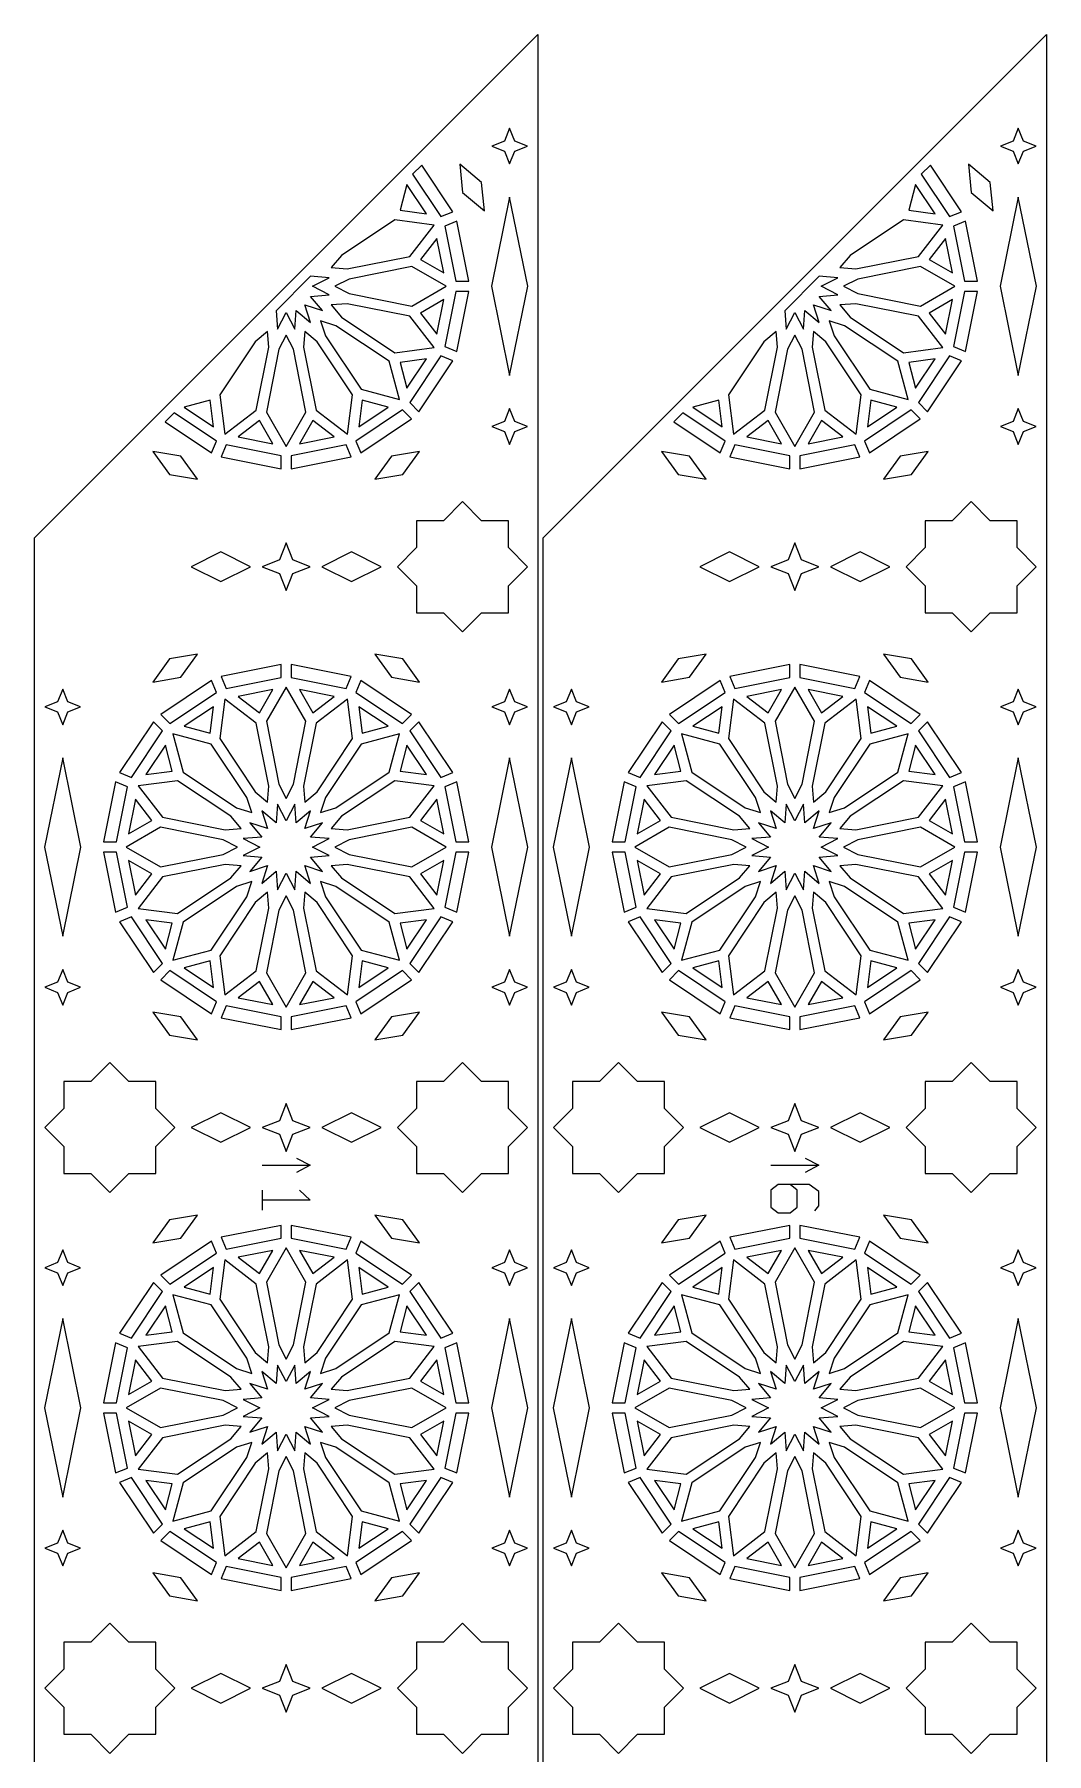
# Model space of a CAD drawing. Header units: millimetres. Extents: x 5 to 6335, y 27 to 2435.
# Drawn here: x 3965 to 4729, y 1137 to 2435 of the extents above; entities that cross this region are included whole.
import ezdxf

# ---------------------------------------------------------------- set-up
doc = ezdxf.new("R2010")
doc.units = ezdxf.units.MM
doc.layers.add('CUT', color=1, linetype='CONTINUOUS')
doc.layers.add('ENGRAVE', color=5, linetype='CONTINUOUS')

msp = doc.modelspace()

# ---------------------------------------------------------------- linework, layer by layer
at = {"layer": 'CUT'}
for points in [[(4345.16, 2434.99), (4345.16, 763.067), (3965.01, 763.067), (3965.01, 2054.84)], [(4729.16, 2434.99), (4729.16, 763.067), (4349.01, 763.067), (4349.01, 2054.84)], [(4327.616, 2346.831), (4337.281, 2350.642), (4327.616, 2354.454), (4323.805, 2364.118), (4319.994, 2354.454), (4310.329, 2350.642), (4319.994, 2346.831), (4323.805, 2337.166)], [(4711.616, 2346.831), (4721.281, 2350.642), (4711.616, 2354.454), (4707.805, 2364.118), (4703.994, 2354.454), (4694.329, 2350.642), (4703.994, 2346.831), (4707.805, 2337.166)], [(4250.513, 2329.382), (4271.892, 2297.386), (4280.891, 2301.114), (4257.4, 2336.27)], [(4304.793, 2301.911), (4302.642, 2323.267), (4286.14, 2336.992), (4288.291, 2315.636)], [(4634.513, 2329.382), (4655.892, 2297.386), (4664.891, 2301.114), (4641.4, 2336.27)], [(4688.793, 2301.911), (4686.642, 2323.267), (4670.14, 2336.992), (4672.291, 2315.636)], [(4246.278, 2321.772), (4241.046, 2302.246), (4261.087, 2299.607)], [(4323.805, 2177.455), (4337.408, 2244.809), (4323.805, 2312.163), (4310.202, 2244.809)], [(4630.278, 2321.772), (4625.046, 2302.246), (4645.087, 2299.607)], [(4707.805, 2177.455), (4721.408, 2244.809), (4707.805, 2312.163), (4694.202, 2244.809)], [(4201.113, 2257.916), (4248.532, 2267.348), (4266.718, 2291.05), (4237.099, 2294.949), (4196.898, 2268.087), (4189.078, 2258.889)], [(4292.862, 2248.684), (4283.857, 2293.954), (4274.858, 2290.226), (4283.121, 2248.684)], [(4585.113, 2257.916), (4632.532, 2267.348), (4650.718, 2291.05), (4621.099, 2294.949), (4580.898, 2268.087), (4573.078, 2258.889)], [(4676.862, 2248.684), (4667.857, 2293.954), (4658.858, 2290.226), (4667.121, 2248.684)], [(4268.788, 2281.015), (4256.483, 2264.978), (4273.988, 2254.871)], [(4652.788, 2281.015), (4640.483, 2264.978), (4657.988, 2254.871)], [(4202.624, 2239.303), (4250.044, 2229.871), (4275.916, 2244.809), (4250.044, 2259.747), (4202.624, 2250.314), (4191.878, 2244.809)], [(4586.624, 2239.303), (4634.044, 2229.871), (4659.916, 2244.809), (4634.044, 2259.747), (4586.624, 2250.314), (4575.878, 2244.809)], [(4147.524, 2226.338), (4148.647, 2212.448), (4155.085, 2225.011), (4161.523, 2212.448), (4162.661, 2226.519), (4173.417, 2217.374), (4169.084, 2230.81), (4182.52, 2226.477), (4173.375, 2237.233), (4187.446, 2238.371), (4174.883, 2244.809), (4187.446, 2251.246), (4173.556, 2252.37)], [(4531.524, 2226.338), (4532.647, 2212.448), (4539.085, 2225.011), (4545.523, 2212.448), (4546.661, 2226.519), (4557.417, 2217.374), (4553.084, 2230.81), (4566.52, 2226.477), (4557.375, 2237.233), (4571.446, 2238.371), (4558.883, 2244.809), (4571.446, 2251.246), (4557.556, 2252.37)], [(4273.988, 2234.747), (4256.483, 2224.64), (4268.788, 2208.603)], [(4283.857, 2195.664), (4292.862, 2240.934), (4283.121, 2240.934), (4274.858, 2199.392)], [(4657.988, 2234.747), (4640.483, 2224.64), (4652.788, 2208.603)], [(4667.857, 2195.664), (4676.862, 2240.934), (4667.121, 2240.934), (4658.858, 2199.392)], [(4196.898, 2221.53), (4237.099, 2194.669), (4266.718, 2198.568), (4248.532, 2222.27), (4201.113, 2231.702), (4189.078, 2230.729)], [(4580.898, 2221.53), (4621.099, 2194.669), (4650.718, 2198.568), (4632.532, 2222.27), (4585.113, 2231.702), (4573.078, 2230.729)], [(4131.807, 2202.996), (4104.945, 2162.795), (4108.844, 2133.176), (4132.546, 2151.362), (4141.978, 2198.781), (4141.005, 2210.816)], [(4149.58, 2197.27), (4140.147, 2149.85), (4155.085, 2123.978), (4170.023, 2149.85), (4160.59, 2197.27), (4155.085, 2208.015)], [(4168.192, 2198.781), (4177.624, 2151.362), (4201.326, 2133.176), (4205.225, 2162.795), (4178.363, 2202.996), (4169.165, 2210.816)], [(4184.807, 2207.301), (4211.669, 2167.1), (4240.526, 2159.368), (4232.794, 2188.225), (4192.593, 2215.087), (4181.102, 2218.792)], [(4515.807, 2202.996), (4488.945, 2162.795), (4492.844, 2133.176), (4516.546, 2151.362), (4525.978, 2198.781), (4525.005, 2210.816)], [(4533.58, 2197.27), (4524.147, 2149.85), (4539.085, 2123.978), (4554.023, 2149.85), (4544.59, 2197.27), (4539.085, 2208.015)], [(4552.192, 2198.781), (4561.624, 2151.362), (4585.326, 2133.176), (4589.225, 2162.795), (4562.363, 2202.996), (4553.165, 2210.816)], [(4568.807, 2207.301), (4595.669, 2167.1), (4624.526, 2159.368), (4616.794, 2188.225), (4576.593, 2215.087), (4565.102, 2218.792)], [(4261.087, 2190.011), (4241.046, 2187.372), (4246.278, 2167.846)], [(4271.892, 2192.232), (4248.361, 2157.013), (4255.247, 2150.127), (4280.891, 2188.504)], [(4645.087, 2190.011), (4625.046, 2187.372), (4630.278, 2167.846)], [(4655.892, 2192.232), (4632.361, 2157.013), (4639.247, 2150.127), (4664.891, 2188.504)], [(4100.287, 2138.807), (4097.648, 2158.848), (4078.122, 2153.616)], [(4232.048, 2153.616), (4212.522, 2158.848), (4209.883, 2138.807)], [(4484.287, 2138.807), (4481.648, 2158.848), (4462.122, 2153.616)], [(4616.048, 2153.616), (4596.522, 2158.848), (4593.883, 2138.807)], [(4063.624, 2142.494), (4098.78, 2119.003), (4102.508, 2128.002), (4070.512, 2149.381)], [(4145.023, 2125.906), (4134.916, 2143.411), (4118.879, 2131.106)], [(4191.291, 2131.106), (4175.254, 2143.411), (4165.147, 2125.906)], [(4242.88, 2151.533), (4207.662, 2128.002), (4211.39, 2119.003), (4249.767, 2144.647)], [(4327.616, 2135.164), (4337.281, 2138.976), (4327.616, 2142.787), (4323.805, 2152.451), (4319.994, 2142.787), (4310.329, 2138.976), (4319.994, 2135.164), (4323.805, 2125.5)], [(4447.624, 2142.494), (4482.78, 2119.003), (4486.508, 2128.002), (4454.512, 2149.381)], [(4529.023, 2125.906), (4518.916, 2143.411), (4502.879, 2131.106)], [(4575.291, 2131.106), (4559.254, 2143.411), (4549.147, 2125.906)], [(4626.88, 2151.533), (4591.662, 2128.002), (4595.39, 2119.003), (4633.767, 2144.647)], [(4711.616, 2135.164), (4721.281, 2138.976), (4711.616, 2142.787), (4707.805, 2152.451), (4703.994, 2142.787), (4694.329, 2138.976), (4703.994, 2135.164), (4707.805, 2125.5)], [(4054.381, 2120.182), (4066.978, 2102.803), (4088.143, 2099.234), (4075.547, 2116.614)], [(4151.21, 2116.773), (4109.668, 2125.036), (4105.94, 2116.037), (4151.21, 2107.032)], [(4200.502, 2125.036), (4158.96, 2116.773), (4158.96, 2107.032), (4204.23, 2116.037)], [(4222.027, 2099.234), (4243.192, 2102.803), (4255.789, 2120.182), (4234.623, 2116.614)], [(4438.381, 2120.182), (4450.978, 2102.803), (4472.143, 2099.234), (4459.547, 2116.614)], [(4535.21, 2116.773), (4493.668, 2125.036), (4489.94, 2116.037), (4535.21, 2107.032)], [(4584.502, 2125.036), (4542.96, 2116.773), (4542.96, 2107.032), (4588.23, 2116.037)], [(4606.027, 2099.234), (4627.192, 2102.803), (4639.789, 2120.182), (4618.623, 2116.614)], [(4302.63, 1998.394), (4322.986, 1998.394), (4322.986, 2018.749), (4337.379, 2033.142), (4322.986, 2047.536), (4322.986, 2067.891), (4302.63, 2067.891), (4288.237, 2082.284), (4273.844, 2067.891), (4253.488, 2067.891), (4253.488, 2047.536), (4239.095, 2033.142), (4253.488, 2018.749), (4253.488, 1998.394), (4273.844, 1998.394), (4288.237, 1984)], [(4686.63, 1998.394), (4706.986, 1998.394), (4706.986, 2018.749), (4721.379, 2033.142), (4706.986, 2047.536), (4706.986, 2067.891), (4686.63, 2067.891), (4672.237, 2082.284), (4657.844, 2067.891), (4637.488, 2067.891), (4637.488, 2047.536), (4623.095, 2033.142), (4637.488, 2018.749), (4637.488, 1998.394), (4657.844, 1998.394), (4672.237, 1984)], [(4160.186, 2028.041), (4173.121, 2033.142), (4160.186, 2038.243), (4155.085, 2051.178), (4149.984, 2038.243), (4137.049, 2033.142), (4149.984, 2028.041), (4155.085, 2015.106)], [(4544.186, 2028.041), (4557.121, 2033.142), (4544.186, 2038.243), (4539.085, 2051.178), (4533.984, 2038.243), (4521.049, 2033.142), (4533.984, 2028.041), (4539.085, 2015.106)], [(4083.479, 2033.142), (4105.837, 2021.963), (4128.195, 2033.142), (4105.837, 2044.322)], [(4181.975, 2033.142), (4204.333, 2021.963), (4226.691, 2033.142), (4204.333, 2044.322)], [(4467.479, 2033.142), (4489.837, 2021.963), (4512.195, 2033.142), (4489.837, 2044.322)], [(4565.975, 2033.142), (4588.333, 2021.963), (4610.691, 2033.142), (4588.333, 2044.322)], [(4088.143, 1967.05), (4066.978, 1963.482), (4054.381, 1946.102), (4075.547, 1949.671)], [(4255.789, 1946.102), (4243.192, 1963.482), (4222.027, 1967.05), (4234.623, 1949.671)], [(4472.143, 1967.05), (4450.978, 1963.482), (4438.381, 1946.102), (4459.547, 1949.671)], [(4639.789, 1946.102), (4627.192, 1963.482), (4606.027, 1967.05), (4618.623, 1949.671)], [(4067.29, 1914.75), (4102.508, 1938.282), (4098.78, 1947.282), (4060.403, 1921.638)], [(4151.21, 1959.253), (4105.94, 1950.247), (4109.668, 1941.249), (4151.21, 1949.511)], [(4204.23, 1950.247), (4158.96, 1959.253), (4158.96, 1949.511), (4200.502, 1941.249)], [(4249.767, 1921.638), (4211.39, 1947.282), (4207.662, 1938.282), (4242.88, 1914.75)], [(4451.29, 1914.75), (4486.508, 1938.282), (4482.78, 1947.282), (4444.403, 1921.638)], [(4535.21, 1959.253), (4489.94, 1950.247), (4493.668, 1941.249), (4535.21, 1949.511)], [(4588.23, 1950.247), (4542.96, 1959.253), (4542.96, 1949.511), (4584.502, 1941.249)], [(4633.767, 1921.638), (4595.39, 1947.282), (4591.662, 1938.282), (4626.88, 1914.75)], [(3990.176, 1923.498), (3999.841, 1927.309), (3990.176, 1931.12), (3986.365, 1940.784), (3982.554, 1931.12), (3972.889, 1927.309), (3982.554, 1923.498), (3986.365, 1913.833)], [(4145.023, 1940.379), (4118.879, 1935.179), (4134.916, 1922.872)], [(4160.59, 1869.015), (4170.023, 1916.434), (4155.085, 1942.307), (4140.147, 1916.434), (4149.58, 1869.015), (4155.085, 1858.269)], [(4191.291, 1935.179), (4165.147, 1940.379), (4175.254, 1922.872)], [(4327.616, 1923.498), (4337.281, 1927.309), (4327.616, 1931.12), (4323.805, 1940.784), (4319.994, 1931.12), (4310.329, 1927.309), (4319.994, 1923.498), (4323.805, 1913.833)], [(4374.176, 1923.498), (4383.841, 1927.309), (4374.176, 1931.12), (4370.365, 1940.784), (4366.554, 1931.12), (4356.889, 1927.309), (4366.554, 1923.498), (4370.365, 1913.833)], [(4529.023, 1940.379), (4502.879, 1935.179), (4518.916, 1922.872)], [(4544.59, 1869.015), (4554.023, 1916.434), (4539.085, 1942.307), (4524.147, 1916.434), (4533.58, 1869.015), (4539.085, 1858.269)], [(4575.291, 1935.179), (4549.147, 1940.379), (4559.254, 1922.872)], [(4711.616, 1923.498), (4721.281, 1927.309), (4711.616, 1931.12), (4707.805, 1940.784), (4703.994, 1931.12), (4694.329, 1927.309), (4703.994, 1923.498), (4707.805, 1913.833)], [(4100.287, 1927.478), (4078.122, 1912.668), (4097.648, 1907.437)], [(4141.978, 1867.503), (4132.546, 1914.923), (4108.844, 1933.109), (4104.945, 1903.49), (4131.807, 1863.289), (4141.005, 1855.469)], [(4178.363, 1863.289), (4205.225, 1903.49), (4201.326, 1933.109), (4177.624, 1914.923), (4168.192, 1867.503), (4169.165, 1855.469)], [(4209.883, 1927.478), (4212.522, 1907.437), (4232.048, 1912.668)], [(4484.287, 1927.478), (4462.122, 1912.668), (4481.648, 1907.437)], [(4525.978, 1867.503), (4516.546, 1914.923), (4492.844, 1933.109), (4488.945, 1903.49), (4515.807, 1863.289), (4525.005, 1855.469)], [(4562.363, 1863.289), (4589.225, 1903.49), (4585.326, 1933.109), (4561.624, 1914.923), (4552.192, 1867.503), (4553.165, 1855.469)], [(4593.883, 1927.478), (4596.522, 1907.437), (4616.048, 1912.668)], [(4038.278, 1874.053), (4061.809, 1909.27), (4054.923, 1916.158), (4029.279, 1877.78)], [(4280.891, 1877.78), (4255.247, 1916.158), (4248.361, 1909.27), (4271.892, 1874.053)], [(4422.278, 1874.053), (4445.809, 1909.27), (4438.923, 1916.158), (4413.279, 1877.78)], [(4664.891, 1877.78), (4639.247, 1916.158), (4632.361, 1909.27), (4655.892, 1874.053)], [(4063.892, 1898.438), (4049.083, 1876.274), (4069.124, 1878.912)], [(4125.363, 1858.984), (4098.501, 1899.184), (4069.644, 1906.916), (4077.376, 1878.06), (4117.577, 1851.198), (4129.068, 1847.493)], [(4192.593, 1851.198), (4232.794, 1878.06), (4240.526, 1906.916), (4211.669, 1899.184), (4184.807, 1858.984), (4181.102, 1847.493)], [(4246.278, 1898.438), (4241.046, 1878.912), (4261.087, 1876.274)], [(4447.892, 1898.438), (4433.083, 1876.274), (4453.124, 1878.912)], [(4509.363, 1858.984), (4482.501, 1899.184), (4453.644, 1906.916), (4461.376, 1878.06), (4501.577, 1851.198), (4513.068, 1847.493)], [(4576.593, 1851.198), (4616.794, 1878.06), (4624.526, 1906.916), (4595.669, 1899.184), (4568.807, 1858.984), (4565.102, 1847.493)], [(4630.278, 1898.438), (4625.046, 1878.912), (4645.087, 1876.274)], [(3986.365, 1754.121), (3999.968, 1821.476), (3986.365, 1888.83), (3972.762, 1821.476)], [(4323.805, 1754.121), (4337.408, 1821.476), (4323.805, 1888.83), (4310.202, 1821.476)], [(4370.365, 1754.121), (4383.968, 1821.476), (4370.365, 1888.83), (4356.762, 1821.476)], [(4707.805, 1754.121), (4721.408, 1821.476), (4707.805, 1888.83), (4694.202, 1821.476)], [(4027.049, 1825.351), (4035.312, 1866.893), (4026.313, 1870.621), (4017.308, 1825.351)], [(4113.272, 1844.754), (4073.071, 1871.615), (4043.452, 1867.716), (4061.638, 1844.014), (4109.057, 1834.582), (4121.092, 1835.556)], [(4201.113, 1834.582), (4248.532, 1844.014), (4266.718, 1867.716), (4237.099, 1871.615), (4196.898, 1844.754), (4189.078, 1835.556)], [(4292.862, 1825.351), (4283.857, 1870.621), (4274.858, 1866.893), (4283.121, 1825.351)], [(4411.049, 1825.351), (4419.312, 1866.893), (4410.313, 1870.621), (4401.308, 1825.351)], [(4497.272, 1844.754), (4457.071, 1871.615), (4427.452, 1867.716), (4445.638, 1844.014), (4493.057, 1834.582), (4505.092, 1835.556)], [(4585.113, 1834.582), (4632.532, 1844.014), (4650.718, 1867.716), (4621.099, 1871.615), (4580.898, 1844.754), (4573.078, 1835.556)], [(4676.862, 1825.351), (4667.857, 1870.621), (4658.858, 1866.893), (4667.121, 1825.351)], [(4041.382, 1857.682), (4036.182, 1831.538), (4053.687, 1841.645)], [(4268.788, 1857.682), (4256.483, 1841.645), (4273.988, 1831.538)], [(4425.382, 1857.682), (4420.182, 1831.538), (4437.687, 1841.645)], [(4652.788, 1857.682), (4640.483, 1841.645), (4657.988, 1831.538)], [(4155.085, 1801.678), (4161.523, 1789.114), (4162.661, 1803.185), (4173.417, 1794.041), (4169.084, 1807.477), (4182.52, 1803.144), (4173.375, 1813.9), (4187.446, 1815.038), (4174.883, 1821.476), (4187.446, 1827.912), (4173.375, 1829.052), (4182.52, 1839.807), (4169.084, 1835.475), (4173.417, 1848.91), (4162.661, 1839.766), (4161.523, 1853.837), (4155.085, 1841.273), (4148.647, 1853.837), (4147.509, 1839.766), (4136.753, 1848.91), (4141.086, 1835.475), (4127.65, 1839.807), (4136.795, 1829.052), (4122.724, 1827.912), (4135.287, 1821.476), (4122.724, 1815.038), (4136.795, 1813.9), (4127.65, 1803.144), (4141.086, 1807.477), (4136.753, 1794.041), (4147.509, 1803.185), (4148.647, 1789.114)], [(4539.085, 1801.678), (4545.523, 1789.114), (4546.661, 1803.185), (4557.417, 1794.041), (4553.084, 1807.477), (4566.52, 1803.144), (4557.375, 1813.9), (4571.446, 1815.038), (4558.883, 1821.476), (4571.446, 1827.912), (4557.375, 1829.052), (4566.52, 1839.807), (4553.084, 1835.475), (4557.417, 1848.91), (4546.661, 1839.766), (4545.523, 1853.837), (4539.085, 1841.273), (4532.647, 1853.837), (4531.509, 1839.766), (4520.753, 1848.91), (4525.086, 1835.475), (4511.65, 1839.807), (4520.795, 1829.052), (4506.724, 1827.912), (4519.287, 1821.476), (4506.724, 1815.038), (4520.795, 1813.9), (4511.65, 1803.144), (4525.086, 1807.477), (4520.753, 1794.041), (4531.509, 1803.185), (4532.647, 1789.114)], [(4107.546, 1826.98), (4060.126, 1836.413), (4034.254, 1821.476), (4060.126, 1806.538), (4107.546, 1815.97), (4118.292, 1821.476)], [(4202.624, 1815.97), (4250.044, 1806.538), (4275.916, 1821.476), (4250.044, 1836.413), (4202.624, 1826.98), (4191.878, 1821.476)], [(4491.546, 1826.98), (4444.126, 1836.413), (4418.254, 1821.476), (4444.126, 1806.538), (4491.546, 1815.97), (4502.292, 1821.476)], [(4586.624, 1815.97), (4634.044, 1806.538), (4659.916, 1821.476), (4634.044, 1836.413), (4586.624, 1826.98), (4575.878, 1821.476)], [(4035.312, 1776.059), (4027.049, 1817.601), (4017.308, 1817.601), (4026.313, 1772.331)], [(4283.857, 1772.331), (4292.862, 1817.601), (4283.121, 1817.601), (4274.858, 1776.059)], [(4419.312, 1776.059), (4411.049, 1817.601), (4401.308, 1817.601), (4410.313, 1772.331)], [(4667.857, 1772.331), (4676.862, 1817.601), (4667.121, 1817.601), (4658.858, 1776.059)], [(4041.382, 1785.269), (4053.687, 1801.307), (4036.182, 1811.413)], [(4121.092, 1807.395), (4109.057, 1808.369), (4061.638, 1798.937), (4043.452, 1775.235), (4073.071, 1771.336), (4113.272, 1798.196)], [(4196.898, 1798.196), (4237.099, 1771.336), (4266.718, 1775.235), (4248.532, 1798.937), (4201.113, 1808.369), (4189.078, 1807.395)], [(4273.988, 1811.413), (4256.483, 1801.307), (4268.788, 1785.269)], [(4425.382, 1785.269), (4437.687, 1801.307), (4420.182, 1811.413)], [(4505.092, 1807.395), (4493.057, 1808.369), (4445.638, 1798.937), (4427.452, 1775.235), (4457.071, 1771.336), (4497.272, 1798.196)], [(4580.898, 1798.196), (4621.099, 1771.336), (4650.718, 1775.235), (4632.532, 1798.937), (4585.113, 1808.369), (4573.078, 1807.395)], [(4657.988, 1811.413), (4640.483, 1801.307), (4652.788, 1785.269)], [(4117.577, 1791.753), (4077.376, 1764.892), (4069.644, 1736.035), (4098.501, 1743.767), (4125.363, 1783.968), (4129.068, 1795.459)], [(4184.807, 1783.968), (4211.669, 1743.767), (4240.526, 1736.035), (4232.794, 1764.892), (4192.593, 1791.753), (4181.102, 1795.459)], [(4501.577, 1791.753), (4461.376, 1764.892), (4453.644, 1736.035), (4482.501, 1743.767), (4509.363, 1783.968), (4513.068, 1795.459)], [(4568.807, 1783.968), (4595.669, 1743.767), (4624.526, 1736.035), (4616.794, 1764.892), (4576.593, 1791.753), (4565.102, 1795.459)], [(4131.807, 1779.662), (4104.945, 1739.462), (4108.844, 1709.843), (4132.546, 1728.029), (4141.978, 1775.448), (4141.005, 1787.483)], [(4149.58, 1773.936), (4140.147, 1726.517), (4155.085, 1700.644), (4170.023, 1726.517), (4160.59, 1773.936), (4155.085, 1784.681)], [(4168.192, 1775.448), (4177.624, 1728.029), (4201.326, 1709.843), (4205.225, 1739.462), (4178.363, 1779.662), (4169.165, 1787.483)], [(4515.807, 1779.662), (4488.945, 1739.462), (4492.844, 1709.843), (4516.546, 1728.029), (4525.978, 1775.448), (4525.005, 1787.483)], [(4533.58, 1773.936), (4524.147, 1726.517), (4539.085, 1700.644), (4554.023, 1726.517), (4544.59, 1773.936), (4539.085, 1784.681)], [(4552.192, 1775.448), (4561.624, 1728.029), (4585.326, 1709.843), (4589.225, 1739.462), (4562.363, 1779.662), (4553.165, 1787.483)], [(4061.809, 1733.68), (4038.278, 1768.898), (4029.279, 1765.171), (4054.923, 1726.793)], [(4063.892, 1744.513), (4069.124, 1764.039), (4049.083, 1766.677)], [(4261.087, 1766.677), (4241.046, 1764.039), (4246.278, 1744.513)], [(4271.892, 1768.898), (4248.361, 1733.68), (4255.247, 1726.793), (4280.891, 1765.171)], [(4445.809, 1733.68), (4422.278, 1768.898), (4413.279, 1765.171), (4438.923, 1726.793)], [(4447.892, 1744.513), (4453.124, 1764.039), (4433.083, 1766.677)], [(4645.087, 1766.677), (4625.046, 1764.039), (4630.278, 1744.513)], [(4655.892, 1768.898), (4632.361, 1733.68), (4639.247, 1726.793), (4664.891, 1765.171)], [(3990.176, 1711.831), (3999.841, 1715.642), (3990.176, 1719.454), (3986.365, 1729.118), (3982.554, 1719.454), (3972.889, 1715.642), (3982.554, 1711.831), (3986.365, 1702.166)], [(4102.508, 1704.669), (4067.29, 1728.2), (4060.403, 1721.313), (4098.78, 1695.669)], [(4100.287, 1715.474), (4097.648, 1735.515), (4078.122, 1730.283)], [(4242.88, 1728.2), (4207.662, 1704.669), (4211.39, 1695.669), (4249.767, 1721.313)], [(4232.048, 1730.283), (4212.522, 1735.515), (4209.883, 1715.474)], [(4327.616, 1711.831), (4337.281, 1715.642), (4327.616, 1719.454), (4323.805, 1729.118), (4319.994, 1719.454), (4310.329, 1715.642), (4319.994, 1711.831), (4323.805, 1702.166)], [(4374.176, 1711.831), (4383.841, 1715.642), (4374.176, 1719.454), (4370.365, 1729.118), (4366.554, 1719.454), (4356.889, 1715.642), (4366.554, 1711.831), (4370.365, 1702.166)], [(4486.508, 1704.669), (4451.29, 1728.2), (4444.403, 1721.313), (4482.78, 1695.669)], [(4484.287, 1715.474), (4481.648, 1735.515), (4462.122, 1730.283)], [(4626.88, 1728.2), (4591.662, 1704.669), (4595.39, 1695.669), (4633.767, 1721.313)], [(4616.048, 1730.283), (4596.522, 1735.515), (4593.883, 1715.474)], [(4711.616, 1711.831), (4721.281, 1715.642), (4711.616, 1719.454), (4707.805, 1729.118), (4703.994, 1719.454), (4694.329, 1715.642), (4703.994, 1711.831), (4707.805, 1702.166)], [(4145.023, 1702.572), (4134.916, 1720.078), (4118.879, 1707.772)], [(4191.291, 1707.772), (4175.254, 1720.078), (4165.147, 1702.572)], [(4529.023, 1702.572), (4518.916, 1720.078), (4502.879, 1707.772)], [(4575.291, 1707.772), (4559.254, 1720.078), (4549.147, 1702.572)], [(4151.21, 1693.439), (4109.668, 1701.703), (4105.94, 1692.704), (4151.21, 1683.699)], [(4200.502, 1701.703), (4158.96, 1693.439), (4158.96, 1683.699), (4204.23, 1692.704)], [(4535.21, 1693.439), (4493.668, 1701.703), (4489.94, 1692.704), (4535.21, 1683.699)], [(4584.502, 1701.703), (4542.96, 1693.439), (4542.96, 1683.699), (4588.23, 1692.704)], [(4054.381, 1696.849), (4066.978, 1679.469), (4088.143, 1675.901), (4075.547, 1693.281)], [(4222.027, 1675.901), (4243.192, 1679.469), (4255.789, 1696.849), (4234.623, 1693.281)], [(4438.381, 1696.849), (4450.978, 1679.469), (4472.143, 1675.901), (4459.547, 1693.281)], [(4606.027, 1675.901), (4627.192, 1679.469), (4639.789, 1696.849), (4618.623, 1693.281)], [(4036.326, 1575.06), (4056.682, 1575.06), (4056.682, 1595.416), (4071.075, 1609.809), (4056.682, 1624.202), (4056.682, 1644.558), (4036.326, 1644.558), (4021.933, 1658.951), (4007.54, 1644.558), (3987.184, 1644.558), (3987.184, 1624.202), (3972.791, 1609.809), (3987.184, 1595.416), (3987.184, 1575.06), (4007.54, 1575.06), (4021.933, 1560.667)], [(4302.63, 1575.06), (4322.986, 1575.06), (4322.986, 1595.416), (4337.379, 1609.809), (4322.986, 1624.202), (4322.986, 1644.558), (4302.63, 1644.558), (4288.237, 1658.951), (4273.844, 1644.558), (4253.488, 1644.558), (4253.488, 1624.202), (4239.095, 1609.809), (4253.488, 1595.416), (4253.488, 1575.06), (4273.844, 1575.06), (4288.237, 1560.667)], [(4420.326, 1575.06), (4440.682, 1575.06), (4440.682, 1595.416), (4455.075, 1609.809), (4440.682, 1624.202), (4440.682, 1644.558), (4420.326, 1644.558), (4405.933, 1658.951), (4391.54, 1644.558), (4371.184, 1644.558), (4371.184, 1624.202), (4356.791, 1609.809), (4371.184, 1595.416), (4371.184, 1575.06), (4391.54, 1575.06), (4405.933, 1560.667)], [(4686.63, 1575.06), (4706.986, 1575.06), (4706.986, 1595.416), (4721.379, 1609.809), (4706.986, 1624.202), (4706.986, 1644.558), (4686.63, 1644.558), (4672.237, 1658.951), (4657.844, 1644.558), (4637.488, 1644.558), (4637.488, 1624.202), (4623.095, 1609.809), (4637.488, 1595.416), (4637.488, 1575.06), (4657.844, 1575.06), (4672.237, 1560.667)], [(4160.186, 1604.708), (4173.121, 1609.809), (4160.186, 1614.91), (4155.085, 1627.845), (4149.984, 1614.91), (4137.049, 1609.809), (4149.984, 1604.708), (4155.085, 1591.773)], [(4544.186, 1604.708), (4557.121, 1609.809), (4544.186, 1614.91), (4539.085, 1627.845), (4533.984, 1614.91), (4521.049, 1609.809), (4533.984, 1604.708), (4539.085, 1591.773)], [(4083.479, 1609.809), (4105.837, 1598.63), (4128.195, 1609.809), (4105.837, 1620.988)], [(4181.975, 1609.809), (4204.333, 1598.63), (4226.691, 1609.809), (4204.333, 1620.988)], [(4467.479, 1609.809), (4489.837, 1598.63), (4512.195, 1609.809), (4489.837, 1620.988)], [(4565.975, 1609.809), (4588.333, 1598.63), (4610.691, 1609.809), (4588.333, 1620.988)], [(4088.143, 1543.717), (4066.978, 1540.149), (4054.381, 1522.769), (4075.547, 1526.337)], [(4151.21, 1535.919), (4105.94, 1526.914), (4109.668, 1517.915), (4151.21, 1526.178)], [(4204.23, 1526.914), (4158.96, 1535.919), (4158.96, 1526.178), (4200.502, 1517.915)], [(4255.789, 1522.769), (4243.192, 1540.149), (4222.027, 1543.717), (4234.623, 1526.337)], [(4472.143, 1543.717), (4450.978, 1540.149), (4438.381, 1522.769), (4459.547, 1526.337)], [(4535.21, 1535.919), (4489.94, 1526.914), (4493.668, 1517.915), (4535.21, 1526.178)], [(4588.23, 1526.914), (4542.96, 1535.919), (4542.96, 1526.178), (4584.502, 1517.915)], [(4639.789, 1522.769), (4627.192, 1540.149), (4606.027, 1543.717), (4618.623, 1526.337)], [(4067.29, 1491.417), (4102.508, 1514.949), (4098.78, 1523.949), (4060.403, 1498.305)], [(4160.59, 1445.682), (4170.023, 1493.101), (4155.085, 1518.974), (4140.147, 1493.101), (4149.58, 1445.682), (4155.085, 1434.936)], [(4249.767, 1498.305), (4211.39, 1523.949), (4207.662, 1514.949), (4242.88, 1491.417)], [(4451.29, 1491.417), (4486.508, 1514.949), (4482.78, 1523.949), (4444.403, 1498.305)], [(4544.59, 1445.682), (4554.023, 1493.101), (4539.085, 1518.974), (4524.147, 1493.101), (4533.58, 1445.682), (4539.085, 1434.936)], [(4633.767, 1498.305), (4595.39, 1523.949), (4591.662, 1514.949), (4626.88, 1491.417)], [(3990.176, 1500.164), (3999.841, 1503.976), (3990.176, 1507.787), (3986.365, 1517.451), (3982.554, 1507.787), (3972.889, 1503.976), (3982.554, 1500.164), (3986.365, 1490.5)], [(4141.978, 1444.17), (4132.546, 1491.589), (4108.844, 1509.775), (4104.945, 1480.156), (4131.807, 1439.956), (4141.005, 1432.135)], [(4145.023, 1517.046), (4118.879, 1511.846), (4134.916, 1499.539)], [(4191.291, 1511.846), (4165.147, 1517.046), (4175.254, 1499.539)], [(4178.363, 1439.956), (4205.225, 1480.156), (4201.326, 1509.775), (4177.624, 1491.589), (4168.192, 1444.17), (4169.165, 1432.135)], [(4327.616, 1500.164), (4337.281, 1503.976), (4327.616, 1507.787), (4323.805, 1517.451), (4319.994, 1507.787), (4310.329, 1503.976), (4319.994, 1500.164), (4323.805, 1490.5)], [(4374.176, 1500.164), (4383.841, 1503.976), (4374.176, 1507.787), (4370.365, 1517.451), (4366.554, 1507.787), (4356.889, 1503.976), (4366.554, 1500.164), (4370.365, 1490.5)], [(4525.978, 1444.17), (4516.546, 1491.589), (4492.844, 1509.775), (4488.945, 1480.156), (4515.807, 1439.956), (4525.005, 1432.135)], [(4529.023, 1517.046), (4502.879, 1511.846), (4518.916, 1499.539)], [(4575.291, 1511.846), (4549.147, 1517.046), (4559.254, 1499.539)], [(4562.363, 1439.956), (4589.225, 1480.156), (4585.326, 1509.775), (4561.624, 1491.589), (4552.192, 1444.17), (4553.165, 1432.135)], [(4711.616, 1500.164), (4721.281, 1503.976), (4711.616, 1507.787), (4707.805, 1517.451), (4703.994, 1507.787), (4694.329, 1503.976), (4703.994, 1500.164), (4707.805, 1490.5)], [(4038.278, 1450.72), (4061.809, 1485.937), (4054.923, 1492.825), (4029.279, 1454.447)], [(4100.287, 1504.144), (4078.122, 1489.335), (4097.648, 1484.103)], [(4209.883, 1504.144), (4212.522, 1484.103), (4232.048, 1489.335)], [(4280.891, 1454.447), (4255.247, 1492.825), (4248.361, 1485.937), (4271.892, 1450.72)], [(4422.278, 1450.72), (4445.809, 1485.937), (4438.923, 1492.825), (4413.279, 1454.447)], [(4484.287, 1504.144), (4462.122, 1489.335), (4481.648, 1484.103)], [(4593.883, 1504.144), (4596.522, 1484.103), (4616.048, 1489.335)], [(4664.891, 1454.447), (4639.247, 1492.825), (4632.361, 1485.937), (4655.892, 1450.72)], [(4125.363, 1435.65), (4098.501, 1475.851), (4069.644, 1483.583), (4077.376, 1454.726), (4117.577, 1427.865), (4129.068, 1424.159)], [(4192.593, 1427.865), (4232.794, 1454.726), (4240.526, 1483.583), (4211.669, 1475.851), (4184.807, 1435.65), (4181.102, 1424.159)], [(4509.363, 1435.65), (4482.501, 1475.851), (4453.644, 1483.583), (4461.376, 1454.726), (4501.577, 1427.865), (4513.068, 1424.159)], [(4576.593, 1427.865), (4616.794, 1454.726), (4624.526, 1483.583), (4595.669, 1475.851), (4568.807, 1435.65), (4565.102, 1424.159)], [(4063.892, 1475.105), (4049.083, 1452.941), (4069.124, 1455.579)], [(4246.278, 1475.105), (4241.046, 1455.579), (4261.087, 1452.941)], [(4447.892, 1475.105), (4433.083, 1452.941), (4453.124, 1455.579)], [(4630.278, 1475.105), (4625.046, 1455.579), (4645.087, 1452.941)], [(3986.365, 1330.788), (3999.968, 1398.142), (3986.365, 1465.497), (3972.762, 1398.142)], [(4323.805, 1330.788), (4337.408, 1398.142), (4323.805, 1465.497), (4310.202, 1398.142)], [(4370.365, 1330.788), (4383.968, 1398.142), (4370.365, 1465.497), (4356.762, 1398.142)], [(4707.805, 1330.788), (4721.408, 1398.142), (4707.805, 1465.497), (4694.202, 1398.142)], [(4027.049, 1402.017), (4035.312, 1443.559), (4026.313, 1447.287), (4017.308, 1402.017)], [(4113.272, 1421.421), (4073.071, 1448.282), (4043.452, 1444.383), (4061.638, 1420.681), (4109.057, 1411.249), (4121.092, 1412.223)], [(4201.113, 1411.249), (4248.532, 1420.681), (4266.718, 1444.383), (4237.099, 1448.282), (4196.898, 1421.421), (4189.078, 1412.223)], [(4292.862, 1402.017), (4283.857, 1447.287), (4274.858, 1443.559), (4283.121, 1402.017)], [(4411.049, 1402.017), (4419.312, 1443.559), (4410.313, 1447.287), (4401.308, 1402.017)], [(4497.272, 1421.421), (4457.071, 1448.282), (4427.452, 1444.383), (4445.638, 1420.681), (4493.057, 1411.249), (4505.092, 1412.223)], [(4585.113, 1411.249), (4632.532, 1420.681), (4650.718, 1444.383), (4621.099, 1448.282), (4580.898, 1421.421), (4573.078, 1412.223)], [(4676.862, 1402.017), (4667.857, 1447.287), (4658.858, 1443.559), (4667.121, 1402.017)], [(4041.382, 1434.349), (4036.182, 1408.205), (4053.687, 1418.311)], [(4155.085, 1378.344), (4161.523, 1365.781), (4162.661, 1379.852), (4173.417, 1370.708), (4169.084, 1384.143), (4182.52, 1379.811), (4173.375, 1390.566), (4187.446, 1391.705), (4174.883, 1398.142), (4187.446, 1404.579), (4173.375, 1405.718), (4182.52, 1416.474), (4169.084, 1412.141), (4173.417, 1425.577), (4162.661, 1416.433), (4161.523, 1430.504), (4155.085, 1417.939), (4148.647, 1430.504), (4147.509, 1416.433), (4136.753, 1425.577), (4141.086, 1412.141), (4127.65, 1416.474), (4136.795, 1405.718), (4122.724, 1404.579), (4135.287, 1398.142), (4122.724, 1391.705), (4136.795, 1390.566), (4127.65, 1379.811), (4141.086, 1384.143), (4136.753, 1370.708), (4147.509, 1379.852), (4148.647, 1365.781)], [(4268.788, 1434.349), (4256.483, 1418.311), (4273.988, 1408.205)], [(4425.382, 1434.349), (4420.182, 1408.205), (4437.687, 1418.311)], [(4539.085, 1378.344), (4545.523, 1365.781), (4546.661, 1379.852), (4557.417, 1370.708), (4553.084, 1384.143), (4566.52, 1379.811), (4557.375, 1390.566), (4571.446, 1391.705), (4558.883, 1398.142), (4571.446, 1404.579), (4557.375, 1405.718), (4566.52, 1416.474), (4553.084, 1412.141), (4557.417, 1425.577), (4546.661, 1416.433), (4545.523, 1430.504), (4539.085, 1417.939), (4532.647, 1430.504), (4531.509, 1416.433), (4520.753, 1425.577), (4525.086, 1412.141), (4511.65, 1416.474), (4520.795, 1405.718), (4506.724, 1404.579), (4519.287, 1398.142), (4506.724, 1391.705), (4520.795, 1390.566), (4511.65, 1379.811), (4525.086, 1384.143), (4520.753, 1370.708), (4531.509, 1379.852), (4532.647, 1365.781)], [(4652.788, 1434.349), (4640.483, 1418.311), (4657.988, 1408.205)], [(4107.546, 1403.647), (4060.126, 1413.08), (4034.254, 1398.142), (4060.126, 1383.205), (4107.546, 1392.637), (4118.292, 1398.142)], [(4202.624, 1392.637), (4250.044, 1383.205), (4275.916, 1398.142), (4250.044, 1413.08), (4202.624, 1403.647), (4191.878, 1398.142)], [(4491.546, 1403.647), (4444.126, 1413.08), (4418.254, 1398.142), (4444.126, 1383.205), (4491.546, 1392.637), (4502.292, 1398.142)], [(4586.624, 1392.637), (4634.044, 1383.205), (4659.916, 1398.142), (4634.044, 1413.08), (4586.624, 1403.647), (4575.878, 1398.142)], [(4035.312, 1352.725), (4027.049, 1394.267), (4017.308, 1394.267), (4026.313, 1348.997)], [(4283.857, 1348.997), (4292.862, 1394.267), (4283.121, 1394.267), (4274.858, 1352.725)], [(4419.312, 1352.725), (4411.049, 1394.267), (4401.308, 1394.267), (4410.313, 1348.997)], [(4667.857, 1348.997), (4676.862, 1394.267), (4667.121, 1394.267), (4658.858, 1352.725)], [(4041.382, 1361.936), (4053.687, 1377.973), (4036.182, 1388.08)], [(4121.092, 1384.062), (4109.057, 1385.036), (4061.638, 1375.604), (4043.452, 1351.902), (4073.071, 1348.003), (4113.272, 1374.863)], [(4196.898, 1374.863), (4237.099, 1348.003), (4266.718, 1351.902), (4248.532, 1375.604), (4201.113, 1385.036), (4189.078, 1384.062)], [(4273.988, 1388.08), (4256.483, 1377.973), (4268.788, 1361.936)], [(4425.382, 1361.936), (4437.687, 1377.973), (4420.182, 1388.08)], [(4505.092, 1384.062), (4493.057, 1385.036), (4445.638, 1375.604), (4427.452, 1351.902), (4457.071, 1348.003), (4497.272, 1374.863)], [(4580.898, 1374.863), (4621.099, 1348.003), (4650.718, 1351.902), (4632.532, 1375.604), (4585.113, 1385.036), (4573.078, 1384.062)], [(4657.988, 1388.08), (4640.483, 1377.973), (4652.788, 1361.936)], [(4117.577, 1368.42), (4077.376, 1341.558), (4069.644, 1312.702), (4098.501, 1320.434), (4125.363, 1360.634), (4129.068, 1372.125)], [(4131.807, 1356.329), (4104.945, 1316.128), (4108.844, 1286.509), (4132.546, 1304.695), (4141.978, 1352.115), (4141.005, 1364.149)], [(4168.192, 1352.115), (4177.624, 1304.695), (4201.326, 1286.509), (4205.225, 1316.128), (4178.363, 1356.329), (4169.165, 1364.149)], [(4184.807, 1360.634), (4211.669, 1320.434), (4240.526, 1312.702), (4232.794, 1341.558), (4192.593, 1368.42), (4181.102, 1372.125)], [(4501.577, 1368.42), (4461.376, 1341.558), (4453.644, 1312.702), (4482.501, 1320.434), (4509.363, 1360.634), (4513.068, 1372.125)], [(4515.807, 1356.329), (4488.945, 1316.128), (4492.844, 1286.509), (4516.546, 1304.695), (4525.978, 1352.115), (4525.005, 1364.149)], [(4552.192, 1352.115), (4561.624, 1304.695), (4585.326, 1286.509), (4589.225, 1316.128), (4562.363, 1356.329), (4553.165, 1364.149)], [(4568.807, 1360.634), (4595.669, 1320.434), (4624.526, 1312.702), (4616.794, 1341.558), (4576.593, 1368.42), (4565.102, 1372.125)], [(4149.58, 1350.603), (4140.147, 1303.184), (4155.085, 1277.311), (4170.023, 1303.184), (4160.59, 1350.603), (4155.085, 1361.348)], [(4533.58, 1350.603), (4524.147, 1303.184), (4539.085, 1277.311), (4554.023, 1303.184), (4544.59, 1350.603), (4539.085, 1361.348)], [(4061.809, 1310.347), (4038.278, 1345.565), (4029.279, 1341.838), (4054.923, 1303.46)], [(4063.892, 1321.18), (4069.124, 1340.706), (4049.083, 1343.344)], [(4261.087, 1343.344), (4241.046, 1340.706), (4246.278, 1321.18)], [(4271.892, 1345.565), (4248.361, 1310.347), (4255.247, 1303.46), (4280.891, 1341.838)], [(4445.809, 1310.347), (4422.278, 1345.565), (4413.279, 1341.838), (4438.923, 1303.46)], [(4447.892, 1321.18), (4453.124, 1340.706), (4433.083, 1343.344)], [(4645.087, 1343.344), (4625.046, 1340.706), (4630.278, 1321.18)], [(4655.892, 1345.565), (4632.361, 1310.347), (4639.247, 1303.46), (4664.891, 1341.838)], [(4100.287, 1292.14), (4097.648, 1312.181), (4078.122, 1306.95)], [(4232.048, 1306.95), (4212.522, 1312.181), (4209.883, 1292.14)], [(4484.287, 1292.14), (4481.648, 1312.181), (4462.122, 1306.95)], [(4616.048, 1306.95), (4596.522, 1312.181), (4593.883, 1292.14)], [(3990.176, 1288.498), (3999.841, 1292.309), (3990.176, 1296.12), (3986.365, 1305.784), (3982.554, 1296.12), (3972.889, 1292.309), (3982.554, 1288.498), (3986.365, 1278.833)], [(4102.508, 1281.336), (4067.29, 1304.867), (4060.403, 1297.98), (4098.78, 1272.336)], [(4242.88, 1304.867), (4207.662, 1281.336), (4211.39, 1272.336), (4249.767, 1297.98)], [(4327.616, 1288.498), (4337.281, 1292.309), (4327.616, 1296.12), (4323.805, 1305.784), (4319.994, 1296.12), (4310.329, 1292.309), (4319.994, 1288.498), (4323.805, 1278.833)], [(4374.176, 1288.498), (4383.841, 1292.309), (4374.176, 1296.12), (4370.365, 1305.784), (4366.554, 1296.12), (4356.889, 1292.309), (4366.554, 1288.498), (4370.365, 1278.833)], [(4486.508, 1281.336), (4451.29, 1304.867), (4444.403, 1297.98), (4482.78, 1272.336)], [(4626.88, 1304.867), (4591.662, 1281.336), (4595.39, 1272.336), (4633.767, 1297.98)], [(4711.616, 1288.498), (4721.281, 1292.309), (4711.616, 1296.12), (4707.805, 1305.784), (4703.994, 1296.12), (4694.329, 1292.309), (4703.994, 1288.498), (4707.805, 1278.833)], [(4145.023, 1279.239), (4134.916, 1296.745), (4118.879, 1284.439)], [(4191.291, 1284.439), (4175.254, 1296.745), (4165.147, 1279.239)], [(4529.023, 1279.239), (4518.916, 1296.745), (4502.879, 1284.439)], [(4575.291, 1284.439), (4559.254, 1296.745), (4549.147, 1279.239)], [(4054.381, 1273.515), (4066.978, 1256.136), (4088.143, 1252.568), (4075.547, 1269.947)], [(4151.21, 1270.106), (4109.668, 1278.369), (4105.94, 1269.371), (4151.21, 1260.365)], [(4200.502, 1278.369), (4158.96, 1270.106), (4158.96, 1260.365), (4204.23, 1269.371)], [(4222.027, 1252.568), (4243.192, 1256.136), (4255.789, 1273.515), (4234.623, 1269.947)], [(4438.381, 1273.515), (4450.978, 1256.136), (4472.143, 1252.568), (4459.547, 1269.947)], [(4535.21, 1270.106), (4493.668, 1278.369), (4489.94, 1269.371), (4535.21, 1260.365)], [(4584.502, 1278.369), (4542.96, 1270.106), (4542.96, 1260.365), (4588.23, 1269.371)], [(4606.027, 1252.568), (4627.192, 1256.136), (4639.789, 1273.515), (4618.623, 1269.947)], [(4036.326, 1151.727), (4056.682, 1151.727), (4056.682, 1172.082), (4071.075, 1186.476), (4056.682, 1200.869), (4056.682, 1221.224), (4036.326, 1221.224), (4021.933, 1235.618), (4007.54, 1221.224), (3987.184, 1221.224), (3987.184, 1200.869), (3972.791, 1186.476), (3987.184, 1172.082), (3987.184, 1151.727), (4007.54, 1151.727), (4021.933, 1137.334)], [(4302.63, 1151.727), (4322.986, 1151.727), (4322.986, 1172.082), (4337.379, 1186.476), (4322.986, 1200.869), (4322.986, 1221.224), (4302.63, 1221.224), (4288.237, 1235.618), (4273.844, 1221.224), (4253.488, 1221.224), (4253.488, 1200.869), (4239.095, 1186.476), (4253.488, 1172.082), (4253.488, 1151.727), (4273.844, 1151.727), (4288.237, 1137.334)], [(4420.326, 1151.727), (4440.682, 1151.727), (4440.682, 1172.082), (4455.075, 1186.476), (4440.682, 1200.869), (4440.682, 1221.224), (4420.326, 1221.224), (4405.933, 1235.618), (4391.54, 1221.224), (4371.184, 1221.224), (4371.184, 1200.869), (4356.791, 1186.476), (4371.184, 1172.082), (4371.184, 1151.727), (4391.54, 1151.727), (4405.933, 1137.334)], [(4686.63, 1151.727), (4706.986, 1151.727), (4706.986, 1172.082), (4721.379, 1186.476), (4706.986, 1200.869), (4706.986, 1221.224), (4686.63, 1221.224), (4672.237, 1235.618), (4657.844, 1221.224), (4637.488, 1221.224), (4637.488, 1200.869), (4623.095, 1186.476), (4637.488, 1172.082), (4637.488, 1151.727), (4657.844, 1151.727), (4672.237, 1137.334)], [(4083.479, 1186.476), (4105.837, 1175.296), (4128.195, 1186.476), (4105.837, 1197.655)], [(4160.186, 1181.375), (4173.121, 1186.476), (4160.186, 1191.577), (4155.085, 1204.512), (4149.984, 1191.577), (4137.049, 1186.476), (4149.984, 1181.375), (4155.085, 1168.44)], [(4181.975, 1186.476), (4204.333, 1175.296), (4226.691, 1186.476), (4204.333, 1197.655)], [(4467.479, 1186.476), (4489.837, 1175.296), (4512.195, 1186.476), (4489.837, 1197.655)], [(4544.186, 1181.375), (4557.121, 1186.476), (4544.186, 1191.577), (4539.085, 1204.512), (4533.984, 1191.577), (4521.049, 1186.476), (4533.984, 1181.375), (4539.085, 1168.44)], [(4565.975, 1186.476), (4588.333, 1175.296), (4610.691, 1186.476), (4588.333, 1197.655)]]:
    msp.add_lwpolyline(points, close=True, dxfattribs=at)
at = {"layer": 'ENGRAVE'}
for p, q in [((4137.085, 1581.276), (4173.085, 1581.276)), ((4521.085, 1581.276), (4557.085, 1581.276)), ((4137.085, 1562.556), (4137.085, 1547.436))]:
    msp.add_line(p, q, dxfattribs=at)
for points in [[(4163.005, 1586.676), (4173.085, 1581.276), (4163.005, 1575.876)], [(4547.005, 1586.676), (4557.085, 1581.276), (4547.005, 1575.876)], [(4165.165, 1562.556), (4173.085, 1554.996), (4137.085, 1554.996)], [(4554.205, 1547.004), (4557.085, 1550.676), (4557.085, 1561.476), (4549.885, 1566.876), (4526.485, 1566.876), (4521.085, 1562.556), (4521.085, 1549.596), (4526.485, 1545.276), (4535.485, 1545.276), (4540.885, 1549.596), (4540.885, 1562.556), (4535.485, 1566.876)]]:
    msp.add_lwpolyline(points, dxfattribs=at)

doc.saveas('drawing.dxf')
